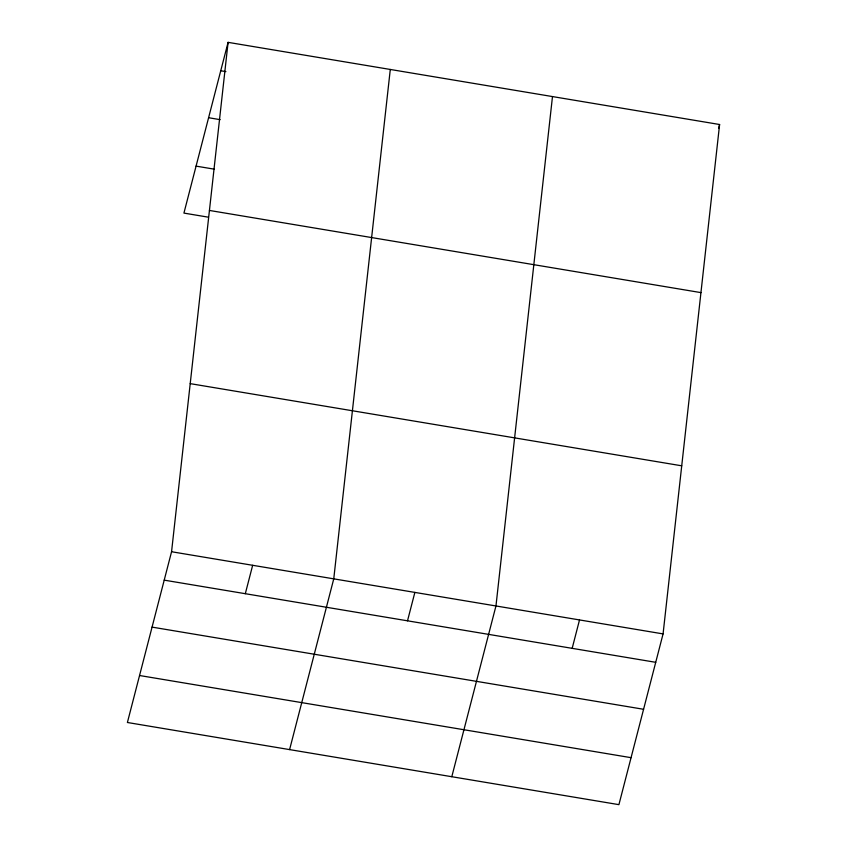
<?xml version="1.0" encoding="UTF-8"?>
<svg xmlns="http://www.w3.org/2000/svg" width="847" height="847" viewBox="0 0 847 847"><rect width="100%" height="100%" fill="white"/><g stroke="black" fill="none" stroke-linecap="round" stroke-linejoin="round"><path stroke-width="1.27" d="M171.56 551.736L228.087 42.35L719.601 124.509L663.074 633.905L618.913 804.65L127.399 722.491L171.56 551.736L663.074 633.905M390.287 69.465L333.76 578.85L289.6 749.595M552.488 96.579L495.961 605.965L451.8 776.71M228.087 42.35L183.926 213.095L208.383 217.181M245.312 593.705L252.66 565.298M407.513 620.819L414.861 592.413M572.17 648.336L579.517 619.93M718.637 128.215L719.601 124.509M220.739 70.756L225.895 71.614M208.595 117.722L220.178 119.66M196.081 166.128L214.1 169.135M209.431 210.448L700.945 292.617M190.215 383.638L681.729 465.808M164.212 580.142L655.726 662.312M152.068 627.119L643.572 709.278M139.554 675.514L631.057 757.673"/></g></svg>
